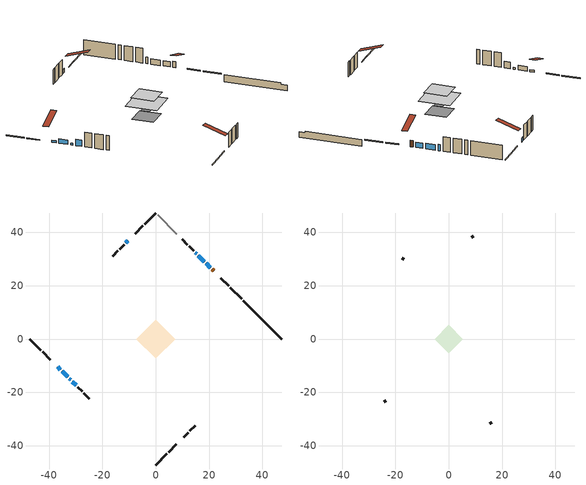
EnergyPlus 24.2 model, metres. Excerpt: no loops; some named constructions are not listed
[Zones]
conditioned space
 floor outside (Floor1 construction): -1.94,0 0,1.94 1.94,0 0,-1.94 z0.86
 floor adiabatic (AdiabaticFloorConstruction): -7.23,0 0,7.23 7.23,0 0,-7.23 z3.3
 floor foundation (Slab1 construction): -4.92,0 0,4.92 4.92,0 0,-4.92 z-1.43
 wall outside (RimJoist1 construction): 0,-47.29 4.15,-43.14 / -47.29,0 -43.14,-4.15 / 0,47.29 -4.15,43.14 / 32.19,15.1 28.04,19.25 z0.86:1.16
 wall outside (RimJoist2 construction): 4.81,-42.48 7.77,-39.52 / -42.48,-4.81 -39.52,-7.77 / -4.81,42.48 -7.77,39.52 / 27.38,19.91 24.42,22.87 z0.86:1.16
 wall outside (AdiabaticWallConstruction 1): 21.75,25.54 21.13,26.16 z0.86:2.89
 wall outside (AdiabaticWallConstruction): 20.47,26.82 18.89,28.4 z0.86:2.54; -36.85,-10.44 -35.81,-11.48 / -32.41,-14.88 -31.98,-15.31 z0.86:1.47; -35.15,-12.14 -33.07,-14.22 z0.86:2.33; 18.23,29.06 15.97,31.32 z0.86:2.69; 15.31,31.98 14.88,32.41 z0.86:2.94; -10.44,36.85 -11.23,36.06 z0.86:2.13; -31.32,-15.97 -29.92,-17.37 z0.86:2.99
 wall outside (Wall1 construction): 10.44,-36.85 12.1,-35.19 / -29.27,-18.02 -27.6,-19.69 / -11.89,35.4 -13.55,33.74 / 14.23,33.06 12.56,34.73 z0.86:5.74
 wall outside (Wall2 construction): 12.76,-34.53 14.77,-32.52 / -26.95,-20.34 -24.94,-22.35 / -14.21,33.08 -16.22,31.07 / 11.91,35.38 9.9,37.39 z0.86:5.74
 wall foundation (FoundationWall1 construction): 32.85,14.44,-1.43 32.85,14.44,0.86 45.85,1.44,0.86 45.85,1.44,0.42 47.29,0,0.42 47.29,0,-1.43
 wall adiabatic (Wall4 construction): 7.92,39.37 0.66,46.63 z0.86:5.74
 window (WindowConstruction): 20.47,26.82 18.89,28.4 z0.86:2.54
 window (WindowConstruction 7): -36.85,-10.44 -35.81,-11.48 z0.86:1.47
 window (WindowConstruction 1): -35.15,-12.14 -33.07,-14.22 z0.86:2.33
 window (WindowConstruction 2): -32.41,-14.88 -31.98,-15.31 z0.86:1.47
 window (WindowConstruction 3): 18.23,29.06 15.97,31.32 z0.86:2.69
 window (WindowConstruction 4): 15.31,31.98 14.88,32.41 z0.86:2.94
 window (WindowConstruction 5): -10.44,36.85 -11.23,36.06 z0.86:2.13
 window (WindowConstruction 6): -31.32,-15.97 -29.92,-17.37 z0.86:2.99
 door (Door): 21.75,25.54 21.13,26.16 z0.86:2.89
 ceiling adiabatic (AdiabaticFloorConstruction): 0,-7.23 7.23,0 0,7.23 -7.23,0 z3.3
attic - vented
 floor to conditioned space (Floor2 construction Reversed): -5.29,0 0,5.29 5.29,0 0,-5.29 z5.74
 wall outside (Wall3 construction): 15.43,-31.86 16.09,-31.2 / -24.28,-23.01 -23.61,-23.68 / -16.87,30.42 -17.54,29.75 / 9.24,38.05 8.58,38.71 z0.86:5.74
 roof outside (Roof1 construction): 9.79,-37.51,5.74 4.63,-32.35,8.17 3.27,-33.71,8.17 8.43,-38.86,5.74; -37.51,-9.79,5.74 -32.35,-4.63,8.17 -33.71,-3.27,8.17 -38.86,-8.43,5.74; -9.79,37.51,5.74 -4.63,32.35,8.17 -3.27,33.71,8.17 -8.43,38.86,5.74; 22.41,24.88,5.74 17.25,19.73,8.17 18.61,18.37,8.17 23.77,23.52,5.74
[Material] Roughness=Rough; Thermal Absorptance=0.9
Name | Thickness {m} | Conductivity {W/m-K} | Density {kg/m3} | Specific Heat {J/kg-K} | Solar Absorptance | Visible Absorptance
ceiling loosefill ins | 0.169333 | 0.0480833 | 16.02 | 1046.75 | 0.7 | 0.7
ceiling stud and cavity | 0.1397 | 0.082902 | 65.682 | 1177.47 | 0.7 | 0.7
gypsum board | 0.0127 | 0.160291 | 801 | 837.4 | 0.6 | 0.6
[Construction]
Floor2 construction: ceiling loosefill ins, ceiling stud and cavity, gypsum board
[EnergyManagementSystem:OutputVariable] Type of Data in Variable=Summed; Update Frequency=ZoneTimestep
Name | EMS Variable | EMS Program or Subroutine | Units
loads_htg_roofs_annual_outvar; Energy Management System Output Variable 5 | loads_htg_roofs | component_loads_program | J
loads_htg_ceilings_annual_outvar; Energy Management System Output Variable 6 | loads_htg_ceilings | component_loads_program | J
loads_htg_walls_annual_outvar; Energy Management System Output Variable 7 | loads_htg_walls | component_loads_program | J
loads_htg_rim_joists_annual_outvar; Energy Management System Output Variable 8 | loads_htg_rim_joists | component_loads_program | J
loads_htg_foundation_walls_annual_outvar; Energy Management System Output Variable 9 | loads_htg_foundation_walls | component_loads_program | J
loads_htg_doors_annual_outvar; Energy Management System Output Variable 10 | loads_htg_doors | component_loads_program | J
loads_htg_windows_conduction_annual_outvar; Energy Management System Output Variable 11 | loads_htg_windows_conduction | component_loads_program | J
loads_htg_windows_solar_annual_outvar; Energy Management System Output Variable 12 | loads_htg_windows_solar | component_loads_program | J
loads_htg_skylights_conduction_annual_outvar; Energy Management System Output Variable 13 | loads_htg_skylights_conduction | component_loads_program | J
loads_htg_skylights_solar_annual_outvar; Energy Management System Output Variable 14 | loads_htg_skylights_solar | component_loads_program | J
loads_htg_floors_annual_outvar; Energy Management System Output Variable 15 | loads_htg_floors | component_loads_program | J
loads_htg_slabs_annual_outvar; Energy Management System Output Variable 16 | loads_htg_slabs | component_loads_program | J
loads_htg_internal_mass_annual_outvar; Energy Management System Output Variable 17 | loads_htg_internal_mass | component_loads_program | J
loads_htg_infil_annual_outvar; Energy Management System Output Variable 18 | loads_htg_infil | component_loads_program | J
loads_htg_natvent_annual_outvar; Energy Management System Output Variable 19 | loads_htg_natvent | component_loads_program | J
loads_htg_mechvent_annual_outvar; Energy Management System Output Variable 20 | loads_htg_mechvent | component_loads_program | J
loads_htg_whf_annual_outvar; Energy Management System Output Variable 21 | loads_htg_whf | component_loads_program | J
loads_htg_ducts_annual_outvar; Energy Management System Output Variable 22 | loads_htg_ducts | component_loads_program | J
loads_htg_intgains_annual_outvar; Energy Management System Output Variable 23 | loads_htg_intgains | component_loads_program | J
loads_htg_lighting_annual_outvar; Energy Management System Output Variable 24 | loads_htg_lighting | component_loads_program | J
loads_clg_roofs_annual_outvar; Energy Management System Output Variable 25 | loads_clg_roofs | component_loads_program | J
loads_clg_ceilings_annual_outvar; Energy Management System Output Variable 26 | loads_clg_ceilings | component_loads_program | J
loads_clg_walls_annual_outvar; Energy Management System Output Variable 27 | loads_clg_walls | component_loads_program | J
loads_clg_rim_joists_annual_outvar; Energy Management System Output Variable 28 | loads_clg_rim_joists | component_loads_program | J
loads_clg_foundation_walls_annual_outvar; Energy Management System Output Variable 29 | loads_clg_foundation_walls | component_loads_program | J
loads_clg_doors_annual_outvar; Energy Management System Output Variable 30 | loads_clg_doors | component_loads_program | J
loads_clg_windows_conduction_annual_outvar; Energy Management System Output Variable 31 | loads_clg_windows_conduction | component_loads_program | J
loads_clg_windows_solar_annual_outvar; Energy Management System Output Variable 32 | loads_clg_windows_solar | component_loads_program | J
loads_clg_skylights_conduction_annual_outvar; Energy Management System Output Variable 33 | loads_clg_skylights_conduction | component_loads_program | J
loads_clg_skylights_solar_annual_outvar; Energy Management System Output Variable 34 | loads_clg_skylights_solar | component_loads_program | J
loads_clg_floors_annual_outvar; Energy Management System Output Variable 35 | loads_clg_floors | component_loads_program | J
loads_clg_slabs_annual_outvar; Energy Management System Output Variable 36 | loads_clg_slabs | component_loads_program | J
loads_clg_internal_mass_annual_outvar; Energy Management System Output Variable 37 | loads_clg_internal_mass | component_loads_program | J
loads_clg_infil_annual_outvar; Energy Management System Output Variable 38 | loads_clg_infil | component_loads_program | J
loads_clg_natvent_annual_outvar; Energy Management System Output Variable 39 | loads_clg_natvent | component_loads_program | J
loads_clg_mechvent_annual_outvar; Energy Management System Output Variable 40 | loads_clg_mechvent | component_loads_program | J
loads_clg_whf_annual_outvar; Energy Management System Output Variable 41 | loads_clg_whf | component_loads_program | J
loads_clg_ducts_annual_outvar; Energy Management System Output Variable 42 | loads_clg_ducts | component_loads_program | J
loads_clg_intgains_annual_outvar; Energy Management System Output Variable 43 | loads_clg_intgains | component_loads_program | J
loads_clg_lighting_annual_outvar; Energy Management System Output Variable 44 | loads_clg_lighting | component_loads_program | J
loads_htg_tot_annual_outvar; Energy Management System Output Variable 1; Energy Management System Output Variable 45 | loads_htg_tot | total_loads_program | J
loads_clg_tot_annual_outvar; Energy Management System Output Variable 2; Energy Management System Output Variable 46 | loads_clg_tot | total_loads_program | J
Energy Management System Output Variable 3 | htg_unmet_hours | unmet_hours_program | hr
Energy Management System Output Variable 4 | clg_unmet_hours | unmet_hours_program | hr
[Schedule:Day:Interval]
interior lighting schedule day: No, 01:00, 0.108182, 04:00, 0.0901515, 05:00, 0.0991667, 06:00, 0.162273, 07:00, 0.270455, 08:00, 0.342576, 10:00, 0.369621, 11:00, 0.351591, 12:00, 0.333561, 13:00, 0.324545, 14:00, 0.31553, 15:00, 0.333561, 16:00, 0.369621, 17:00, 0.450758, 18:00, 0.585985, 19:00, 0.775303, 20:00, 0.955606, 21:00, 0.991667, 22:00, 0.712197, 23:00, 0.360606, 24:00, 0.162273
interior lighting schedule day 1: No, 01:00, 0.100909, 04:00, 0.0840909, 05:00, 0.0925, 06:00, 0.151364, 07:00, 0.252273, 08:00, 0.319545, 10:00, 0.344773, 11:00, 0.327955, 12:00, 0.311136, 13:00, 0.302727, 14:00, 0.294318, 15:00, 0.311136, 16:00, 0.344773, 17:00, 0.420455, 18:00, 0.546591, 19:00, 0.723182, 20:00, 0.891364, 21:00, 0.925, 22:00, 0.664318, 23:00, 0.336364, 24:00, 0.151364
interior lighting schedule day 2: No, 01:00, 0.0927273, 04:00, 0.0772727, 05:00, 0.085, 06:00, 0.139091, 07:00, 0.231818, 08:00, 0.293636, 10:00, 0.316818, 11:00, 0.301364, 12:00, 0.285909, 13:00, 0.278182, 14:00, 0.270455, 15:00, 0.285909, 16:00, 0.316818, 17:00, 0.386364, 18:00, 0.502273, 19:00, 0.664545, 20:00, 0.819091, 21:00, 0.85, 22:00, 0.610455, 23:00, 0.309091, 24:00, 0.139091
interior lighting schedule day 3: No, 01:00, 0.0845455, 04:00, 0.0704545, 05:00, 0.0775, 06:00, 0.126818, 07:00, 0.211364, 08:00, 0.267727, 10:00, 0.288864, 11:00, 0.274773, 12:00, 0.260682, 13:00, 0.253636, 14:00, 0.246591, 15:00, 0.260682, 16:00, 0.288864, 17:00, 0.352273, 18:00, 0.457955, 19:00, 0.605909, 20:00, 0.746818, 21:00, 0.775, 22:00, 0.556591, 23:00, 0.281818, 24:00, 0.126818
interior lighting schedule day 4: No, 01:00, 0.0763636, 04:00, 0.0636364, 05:00, 0.07, 06:00, 0.114545, 07:00, 0.190909, 08:00, 0.241818, 10:00, 0.260909, 11:00, 0.248182, 12:00, 0.235455, 13:00, 0.229091, 14:00, 0.222727, 15:00, 0.235455, 16:00, 0.260909, 17:00, 0.318182, 18:00, 0.413636, 19:00, 0.547273, 20:00, 0.674545, 21:00, 0.7, 22:00, 0.502727, 23:00, 0.254545, 24:00, 0.114545
interior lighting schedule day 5: No, 01:00, 0.0727273, 04:00, 0.0606061, 05:00, 0.0666667, 06:00, 0.109091, 07:00, 0.181818, 08:00, 0.230303, 10:00, 0.248485, 11:00, 0.236364, 12:00, 0.224242, 13:00, 0.218182, 14:00, 0.212121, 15:00, 0.224242, 16:00, 0.248485, 17:00, 0.30303, 18:00, 0.393939, 19:00, 0.521212, 20:00, 0.642424, 21:00, 0.666667, 22:00, 0.478788, 23:00, 0.242424, 24:00, 0.109091
interior lighting schedule day 6: No, 01:00, 0.0745455, 04:00, 0.0621212, 05:00, 0.0683333, 06:00, 0.111818, 07:00, 0.186364, 08:00, 0.236061, 10:00, 0.254697, 11:00, 0.242273, 12:00, 0.229848, 13:00, 0.223636, 14:00, 0.217424, 15:00, 0.229848, 16:00, 0.254697, 17:00, 0.310606, 18:00, 0.403788, 19:00, 0.534242, 20:00, 0.658485, 21:00, 0.683333, 22:00, 0.490758, 23:00, 0.248485, 24:00, 0.111818
interior lighting schedule day 7: No, 01:00, 0.08, 04:00, 0.0666667, 05:00, 0.0733333, 06:00, 0.12, 07:00, 0.2, 08:00, 0.253333, 10:00, 0.273333, 11:00, 0.26, 12:00, 0.246667, 13:00, 0.24, 14:00, 0.233333, 15:00, 0.246667, 16:00, 0.273333, 17:00, 0.333333, 18:00, 0.433333, 19:00, 0.573333, 20:00, 0.706667, 21:00, 0.733333, 22:00, 0.526667, 23:00, 0.266667, 24:00, 0.12
interior lighting schedule day 8: No, 01:00, 0.0890909, 04:00, 0.0742424, 05:00, 0.0816667, 06:00, 0.133636, 07:00, 0.222727, 08:00, 0.282121, 10:00, 0.304394, 11:00, 0.289545, 12:00, 0.274697, 13:00, 0.267273, 14:00, 0.259848, 15:00, 0.274697, 16:00, 0.304394, 17:00, 0.371212, 18:00, 0.482576, 19:00, 0.638485, 20:00, 0.78697, 21:00, 0.816667, 22:00, 0.586515, 23:00, 0.29697, 24:00, 0.133636
interior lighting schedule day 9: No, 01:00, 0.0972727, 04:00, 0.0810606, 05:00, 0.0891667, 06:00, 0.145909, 07:00, 0.243182, 08:00, 0.30803, 10:00, 0.332348, 11:00, 0.316136, 12:00, 0.299924, 13:00, 0.291818, 14:00, 0.283712, 15:00, 0.299924, 16:00, 0.332348, 17:00, 0.405303, 18:00, 0.526894, 19:00, 0.697121, 20:00, 0.859242, 21:00, 0.891667, 22:00, 0.640379, 23:00, 0.324242, 24:00, 0.145909
interior lighting schedule day 10: No, 01:00, 0.105455, 04:00, 0.0878788, 05:00, 0.0966667, 06:00, 0.158182, 07:00, 0.263636, 08:00, 0.333939, 10:00, 0.360303, 11:00, 0.342727, 12:00, 0.325152, 13:00, 0.316364, 14:00, 0.307576, 15:00, 0.325152, 16:00, 0.360303, 17:00, 0.439394, 18:00, 0.571212, 19:00, 0.755758, 20:00, 0.931515, 21:00, 0.966667, 22:00, 0.694242, 23:00, 0.351515, 24:00, 0.158182
interior lighting schedule day 11: No, 01:00, 0.109091, 04:00, 0.0909091, 05:00, 0.1, 06:00, 0.163636, 07:00, 0.272727, 08:00, 0.345455, 10:00, 0.372727, 11:00, 0.354545, 12:00, 0.336364, 13:00, 0.327273, 14:00, 0.318182, 15:00, 0.336364, 16:00, 0.372727, 17:00, 0.454545, 18:00, 0.590909, 19:00, 0.781818, 20:00, 0.963636, 21:00, 1, 22:00, 0.718182, 23:00, 0.363636, 24:00, 0.163636
interior lighting schedule default day; occupants schedule default day; clothes dryer schedule default day; cooking range schedule default day; mech vent bath fan 0 schedule default day; mech vent bath fan 1 schedule default day; mech vent range fan 0 schedule default day; misc plug loads schedule default day; general water use schedule default day; clothes dryer exhaust 0 schedule default day; cooling season schedule day; cooling season schedule day 2; cooling season schedule default day; exterior lighting schedule default day; natural vent schedule default day: No, 24:00, 0
occupants schedule day: No, 05:00, 0.426829, 06:00, 0.719512, 07:00, 1, 08:00, 0.670732, 09:00, 0.329268, 14:00, 0.170732, 15:00, 0.231707, 16:00, 0.329268, 17:00, 0.5, 18:00, 0.670732, 19:00, 0.829268, 21:00, 1, 22:00, 0.853659, 23:00, 0.646341, 24:00, 0.426829
clothes dryer schedule day; clothes dryer exhaust 0 schedule day: No, 01:00, 0.123457, 02:00, 0.0740741, 03:00, 0.0493827, 04:00, 0.0246914, 05:00, 0.0493827, 06:00, 0.0740741, 07:00, 0.197531, 08:00, 0.395062, 09:00, 0.592593, 10:00, 0.839506, 11:00, 0.962963, 12:00, 1, 13:00, 0.91358, 14:00, 0.82716, 15:00, 0.716049, 16:00, 0.753086, 17:00, 0.679012, 18:00, 0.666667, 20:00, 0.62963, 21:00, 0.641975, 22:00, 0.666667, 23:00, 0.54321, 24:00, 0.296296
cooking range schedule day: No, 05:00, 0.0597015, 06:00, 0.11194, 07:00, 0.171642, 08:00, 0.291045, 11:00, 0.343284, 12:00, 0.402985, 13:00, 0.462687, 14:00, 0.343284, 15:00, 0.291045, 16:00, 0.402985, 17:00, 0.567164, 18:00, 1, 19:00, 0.850746, 20:00, 0.432836, 21:00, 0.291045, 22:00, 0.231343, 23:00, 0.171642, 24:00, 0.11194
mech vent bath fan 0 schedule day; mech vent bath fan 1 schedule day: No, 07:00, 0, 15:00, 1, 24:00, 0
mech vent range fan 0 schedule day: No, 02:00, 1, 18:00, 0, 24:00, 1
misc plug loads schedule day: No, 06:00, 0.705882, 07:00, 0.745098, 08:00, 0.803922, 15:00, 0.823529, 16:00, 0.862745, 17:00, 0.921569, 18:00, 0.980392, 19:00, 1, 20:00, 0.980392, 21:00, 0.941176, 22:00, 0.862745, 23:00, 0.784314, 24:00, 0.72549
general water use schedule day: No, 01:00, 0.315068, 03:00, 0.287671, 04:00, 0.342466, 05:00, 0.369863, 06:00, 0.520548, 07:00, 0.60274, 08:00, 0.534247, 10:00, 0.506849, 11:00, 0.465753, 14:00, 0.479452, 15:00, 0.534247, 16:00, 0.589041, 17:00, 0.69863, 18:00, 0.876712, 19:00, 0.890411, 20:00, 0.986301, 21:00, 1, 22:00, 0.863014, 23:00, 0.616438, 24:00, 0.465753
cooling season schedule day 1: No, 24:00, 1
exterior lighting schedule day: No, 01:00, 0.566667, 03:00, 0.524167, 05:00, 0.495833, 06:00, 0.5525, 07:00, 0.623333, 08:00, 0.580833, 09:00, 0.439167, 10:00, 0.354167, 12:00, 0.34, 13:00, 0.354167, 14:00, 0.396667, 15:00, 0.425, 16:00, 0.495833, 17:00, 0.623333, 18:00, 0.793333, 19:00, 0.906667, 20:00, 0.963333, 21:00, 0.991667, 22:00, 0.920833, 23:00, 0.793333, 24:00, 0.665833
exterior lighting schedule day 1: No, 01:00, 0.528571, 03:00, 0.488929, 05:00, 0.4625, 06:00, 0.515357, 07:00, 0.581429, 08:00, 0.541786, 09:00, 0.409643, 10:00, 0.330357, 12:00, 0.317143, 13:00, 0.330357, 14:00, 0.37, 15:00, 0.396429, 16:00, 0.4625, 17:00, 0.581429, 18:00, 0.74, 19:00, 0.845714, 20:00, 0.898571, 21:00, 0.925, 22:00, 0.858929, 23:00, 0.74, 24:00, 0.621071
exterior lighting schedule day 10: No, 01:00, 0.552381, 03:00, 0.510952, 05:00, 0.483333, 06:00, 0.538571, 07:00, 0.607619, 08:00, 0.56619, 09:00, 0.428095, 10:00, 0.345238, 12:00, 0.331429, 13:00, 0.345238, 14:00, 0.386667, 15:00, 0.414286, 16:00, 0.483333, 17:00, 0.607619, 18:00, 0.773333, 19:00, 0.88381, 20:00, 0.939048, 21:00, 0.966667, 22:00, 0.897619, 23:00, 0.773333, 24:00, 0.649048
exterior lighting schedule day 11: No, 01:00, 0.571429, 03:00, 0.528571, 05:00, 0.5, 06:00, 0.557143, 07:00, 0.628571, 08:00, 0.585714, 09:00, 0.442857, 10:00, 0.357143, 12:00, 0.342857, 13:00, 0.357143, 14:00, 0.4, 15:00, 0.428571, 16:00, 0.5, 17:00, 0.628571, 18:00, 0.8, 19:00, 0.914286, 20:00, 0.971429, 21:00, 1, 22:00, 0.928571, 23:00, 0.8, 24:00, 0.671429
exterior lighting schedule day 2: No, 01:00, 0.485714, 03:00, 0.449286, 05:00, 0.425, 06:00, 0.473571, 07:00, 0.534286, 08:00, 0.497857, 09:00, 0.376429, 10:00, 0.303571, 12:00, 0.291429, 13:00, 0.303571, 14:00, 0.34, 15:00, 0.364286, 16:00, 0.425, 17:00, 0.534286, 18:00, 0.68, 19:00, 0.777143, 20:00, 0.825714, 21:00, 0.85, 22:00, 0.789286, 23:00, 0.68, 24:00, 0.570714
exterior lighting schedule day 3: No, 01:00, 0.442857, 03:00, 0.409643, 05:00, 0.3875, 06:00, 0.431786, 07:00, 0.487143, 08:00, 0.453929, 09:00, 0.343214, 10:00, 0.276786, 12:00, 0.265714, 13:00, 0.276786, 14:00, 0.31, 15:00, 0.332143, 16:00, 0.3875, 17:00, 0.487143, 18:00, 0.62, 19:00, 0.708571, 20:00, 0.752857, 21:00, 0.775, 22:00, 0.719643, 23:00, 0.62, 24:00, 0.520357
exterior lighting schedule day 4: No, 01:00, 0.4, 03:00, 0.37, 05:00, 0.35, 06:00, 0.39, 07:00, 0.44, 08:00, 0.41, 09:00, 0.31, 10:00, 0.25, 12:00, 0.24, 13:00, 0.25, 14:00, 0.28, 15:00, 0.3, 16:00, 0.35, 17:00, 0.44, 18:00, 0.56, 19:00, 0.64, 20:00, 0.68, 21:00, 0.7, 22:00, 0.65, 23:00, 0.56, 24:00, 0.47
exterior lighting schedule day 5: No, 01:00, 0.380952, 03:00, 0.352381, 05:00, 0.333333, 06:00, 0.371429, 07:00, 0.419048, 08:00, 0.390476, 09:00, 0.295238, 10:00, 0.238095, 12:00, 0.228571, 13:00, 0.238095, 14:00, 0.266667, 15:00, 0.285714, 16:00, 0.333333, 17:00, 0.419048, 18:00, 0.533333, 19:00, 0.609524, 20:00, 0.647619, 21:00, 0.666667, 22:00, 0.619048, 23:00, 0.533333, 24:00, 0.447619
exterior lighting schedule day 6: No, 01:00, 0.390476, 03:00, 0.36119, 05:00, 0.341667, 06:00, 0.380714, 07:00, 0.429524, 08:00, 0.400238, 09:00, 0.302619, 10:00, 0.244048, 12:00, 0.234286, 13:00, 0.244048, 14:00, 0.273333, 15:00, 0.292857, 16:00, 0.341667, 17:00, 0.429524, 18:00, 0.546667, 19:00, 0.624762, 20:00, 0.66381, 21:00, 0.683333, 22:00, 0.634524, 23:00, 0.546667, 24:00, 0.45881
exterior lighting schedule day 7: No, 01:00, 0.419048, 03:00, 0.387619, 05:00, 0.366667, 06:00, 0.408571, 07:00, 0.460952, 08:00, 0.429524, 09:00, 0.324762, 10:00, 0.261905, 12:00, 0.251429, 13:00, 0.261905, 14:00, 0.293333, 15:00, 0.314286, 16:00, 0.366667, 17:00, 0.460952, 18:00, 0.586667, 19:00, 0.670476, 20:00, 0.712381, 21:00, 0.733333, 22:00, 0.680952, 23:00, 0.586667, 24:00, 0.492381
exterior lighting schedule day 8: No, 01:00, 0.466667, 03:00, 0.431667, 05:00, 0.408333, 06:00, 0.455, 07:00, 0.513333, 08:00, 0.478333, 09:00, 0.361667, 10:00, 0.291667, 12:00, 0.28, 13:00, 0.291667, 14:00, 0.326667, 15:00, 0.35, 16:00, 0.408333, 17:00, 0.513333, 18:00, 0.653333, 19:00, 0.746667, 20:00, 0.793333, 21:00, 0.816667, 22:00, 0.758333, 23:00, 0.653333, 24:00, 0.548333
exterior lighting schedule day 9: No, 01:00, 0.509524, 03:00, 0.47131, 05:00, 0.445833, 06:00, 0.496786, 07:00, 0.560476, 08:00, 0.522262, 09:00, 0.394881, 10:00, 0.318452, 12:00, 0.305714, 13:00, 0.318452, 14:00, 0.356667, 15:00, 0.382143, 16:00, 0.445833, 17:00, 0.560476, 18:00, 0.713333, 19:00, 0.815238, 20:00, 0.86619, 21:00, 0.891667, 22:00, 0.827976, 23:00, 0.713333, 24:00, 0.59869
[Schedule:Week:Daily]
clothes dryer exhaust 0 schedule Week Rule - Jan1-Dec31: clothes dryer exhaust 0 schedule day, clothes dryer exhaust 0 schedule day, clothes dryer exhaust 0 schedule day, clothes dryer exhaust 0 schedule day, clothes dryer exhaust 0 schedule day, clothes dryer exhaust 0 schedule day, clothes dryer exhaust 0 schedule day, clothes dryer exhaust 0 schedule default day, clothes dryer exhaust 0 schedule default day, clothes dryer exhaust 0 schedule default day, clothes dryer exhaust 0 schedule default day, clothes dryer exhaust 0 schedule default day
cooling season schedule Week Rule - Jan1-May26: cooling season schedule day, cooling season schedule day, cooling season schedule day, cooling season schedule day, cooling season schedule day, cooling season schedule day, cooling season schedule day, cooling season schedule default day, cooling season schedule default day, cooling season schedule default day, cooling season schedule default day, cooling season schedule default day
cooling season schedule Week Rule - May27-Jun2: cooling season schedule day, cooling season schedule day, cooling season schedule day, cooling season schedule day, cooling season schedule day, cooling season schedule day 1, cooling season schedule day 1, cooling season schedule default day, cooling season schedule default day, cooling season schedule default day, cooling season schedule default day, cooling season schedule default day
cooling season schedule Week Rule - Jun3-Sep29: cooling season schedule day 1, cooling season schedule day 1, cooling season schedule day 1, cooling season schedule day 1, cooling season schedule day 1, cooling season schedule day 1, cooling season schedule day 1, cooling season schedule default day, cooling season schedule default day, cooling season schedule default day, cooling season schedule default day, cooling season schedule default day
cooling season schedule Week Rule - Sep30-Oct6: cooling season schedule day 1, cooling season schedule day 2, cooling season schedule day 2, cooling season schedule day 2, cooling season schedule day 2, cooling season schedule day 2, cooling season schedule day 2, cooling season schedule default day, cooling season schedule default day, cooling season schedule default day, cooling season schedule default day, cooling season schedule default day
cooling season schedule Week Rule - Oct7-Dec31: cooling season schedule day 2, cooling season schedule day 2, cooling season schedule day 2, cooling season schedule day 2, cooling season schedule day 2, cooling season schedule day 2, cooling season schedule day 2, cooling season schedule default day, cooling season schedule default day, cooling season schedule default day, cooling season schedule default day, cooling season schedule default day
exterior lighting schedule Week Rule - Nov4-Nov24: exterior lighting schedule day 10, exterior lighting schedule day 10, exterior lighting schedule day 10, exterior lighting schedule day 10, exterior lighting schedule day 10, exterior lighting schedule day 10, exterior lighting schedule day 10, exterior lighting schedule default day, exterior lighting schedule default day, exterior lighting schedule default day, exterior lighting schedule default day, exterior lighting schedule default day
exterior lighting schedule Week Rule - Nov25-Dec1: exterior lighting schedule day 10, exterior lighting schedule day 10, exterior lighting schedule day 10, exterior lighting schedule day 10, exterior lighting schedule day 10, exterior lighting schedule day 10, exterior lighting schedule day 11, exterior lighting schedule default day, exterior lighting schedule default day, exterior lighting schedule default day, exterior lighting schedule default day, exterior lighting schedule default day
exterior lighting schedule Week Rule - Dec2-Dec31: exterior lighting schedule day 11, exterior lighting schedule day 11, exterior lighting schedule day 11, exterior lighting schedule day 11, exterior lighting schedule day 11, exterior lighting schedule day 11, exterior lighting schedule day 11, exterior lighting schedule default day, exterior lighting schedule default day, exterior lighting schedule default day, exterior lighting schedule default day, exterior lighting schedule default day
natural vent schedule Week Rule - Jan1-Dec31: natural vent schedule default day, natural vent schedule default day, natural vent schedule default day, natural vent schedule default day, natural vent schedule default day, natural vent schedule default day, natural vent schedule default day, natural vent schedule default day, natural vent schedule default day, natural vent schedule default day, natural vent schedule default day, natural vent schedule default day
[Schedule:Year]
clothes dryer exhaust 0 schedule: clothes dryer exhaust 0 schedule Week Rule - Jan1-Dec31, 1, 1, 12, 31
cooling season schedule: cooling season schedule Week Rule - Jan1-May26, 1, 1, 5, 26, cooling season schedule Week Rule - May27-Jun2, 5, 27, 6, 2, cooling season schedule Week Rule - Jun3-Sep29, 6, 3, 9, 29, cooling season schedule Week Rule - Sep30-Oct6, 9, 30, 10, 6, cooling season schedule Week Rule - Oct7-Dec31, 10, 7, 12, 31
natural vent schedule: natural vent schedule Week Rule - Jan1-Dec31, 1, 1, 12, 31
